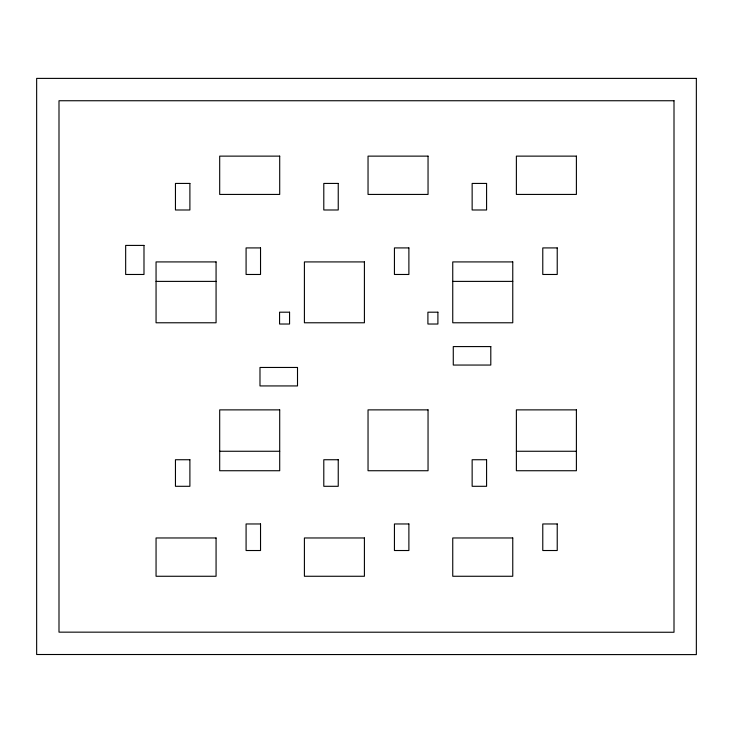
<?xml version="1.0" encoding="UTF-8"?>
<svg xmlns="http://www.w3.org/2000/svg" width="733" height="733" viewBox="0 0 733 733"><rect width="100%" height="100%" fill="white"/><g stroke="black" fill="none" stroke-linecap="round" stroke-linejoin="round"><path stroke-width="1.1" d="M156.056 281.39L216.07 281.39M452.747 281.39L512.761 281.39M219.689 451.262L279.704 451.262M516.38 451.262L576.395 451.262M696.35 78.394L36.65 78.394L36.65 654.505L696.35 654.606L696.35 78.394M674.003 100.742L58.997 100.742L58.997 632.158L674.003 632.258L674.003 100.742M279.704 156.129L219.689 156.129L219.689 194.428L279.704 194.428L279.704 156.129M428.045 156.129L368.039 156.129L368.039 194.428L428.045 194.428L428.045 156.129M576.395 156.129L516.38 156.129L516.38 194.428L576.395 194.428L576.395 156.129M189.893 183.433L175.453 183.433L175.453 209.986L189.893 209.986L189.893 183.433M338.243 183.433L323.794 183.433L323.794 209.986L338.243 209.986L338.243 183.433M486.584 183.433L472.144 183.433L472.144 209.986L486.584 209.986L486.584 183.433M143.989 245.418L125.664 245.418L125.664 274.472L143.989 274.472L143.989 245.418M260.536 247.919L246.086 247.919L246.086 274.472L260.536 274.472L260.536 247.919M408.886 247.919L394.436 247.919L394.436 274.472L408.886 274.472L408.886 247.919M557.227 247.919L542.777 247.919L542.777 274.472L557.227 274.472L557.227 247.919M216.07 261.919L156.056 261.919L156.056 322.777L216.07 322.777L216.07 261.919M364.411 261.919L304.406 261.919L304.406 322.777L364.411 322.777L364.411 261.919M512.761 261.919L452.747 261.919L452.747 322.777L512.761 322.777L512.761 261.919M289.562 312.194L279.566 312.194L279.566 324.023L289.562 324.023L289.562 312.194M437.903 312.194L427.907 312.194L427.907 324.023L437.903 324.023L437.903 312.194M490.798 346.581L453.278 346.581L453.278 365.052L490.798 365.052L490.798 346.581M297.506 367.462L259.986 367.462L259.986 385.934L297.506 385.934L297.506 367.462M279.704 409.875L219.689 409.875L219.689 470.733L279.704 470.733L279.704 409.875M428.045 409.875L368.039 409.875L368.039 470.733L428.045 470.733L428.045 409.875M576.395 409.875L516.38 409.875L516.38 470.733L576.395 470.733L576.395 409.875M189.893 459.738L175.453 459.738L175.453 486.3L189.893 486.3L189.893 459.738M338.243 459.738L323.794 459.738L323.794 486.3L338.243 486.3L338.243 459.738M486.584 459.738L472.144 459.738L472.144 486.3L486.584 486.3L486.584 459.738M260.536 523.967L246.086 523.967L246.086 550.52L260.536 550.52L260.536 523.967M408.886 523.967L394.436 523.967L394.436 550.52L408.886 550.52L408.886 523.967M557.227 523.967L542.777 523.967L542.777 550.52L557.227 550.52L557.227 523.967M216.07 537.967L156.056 537.967L156.056 576.266L216.07 576.266L216.07 537.967M364.411 537.967L304.406 537.967L304.406 576.266L364.411 576.266L364.411 537.967M512.761 537.967L452.747 537.967L452.747 576.266L512.761 576.266L512.761 537.967"/></g></svg>
